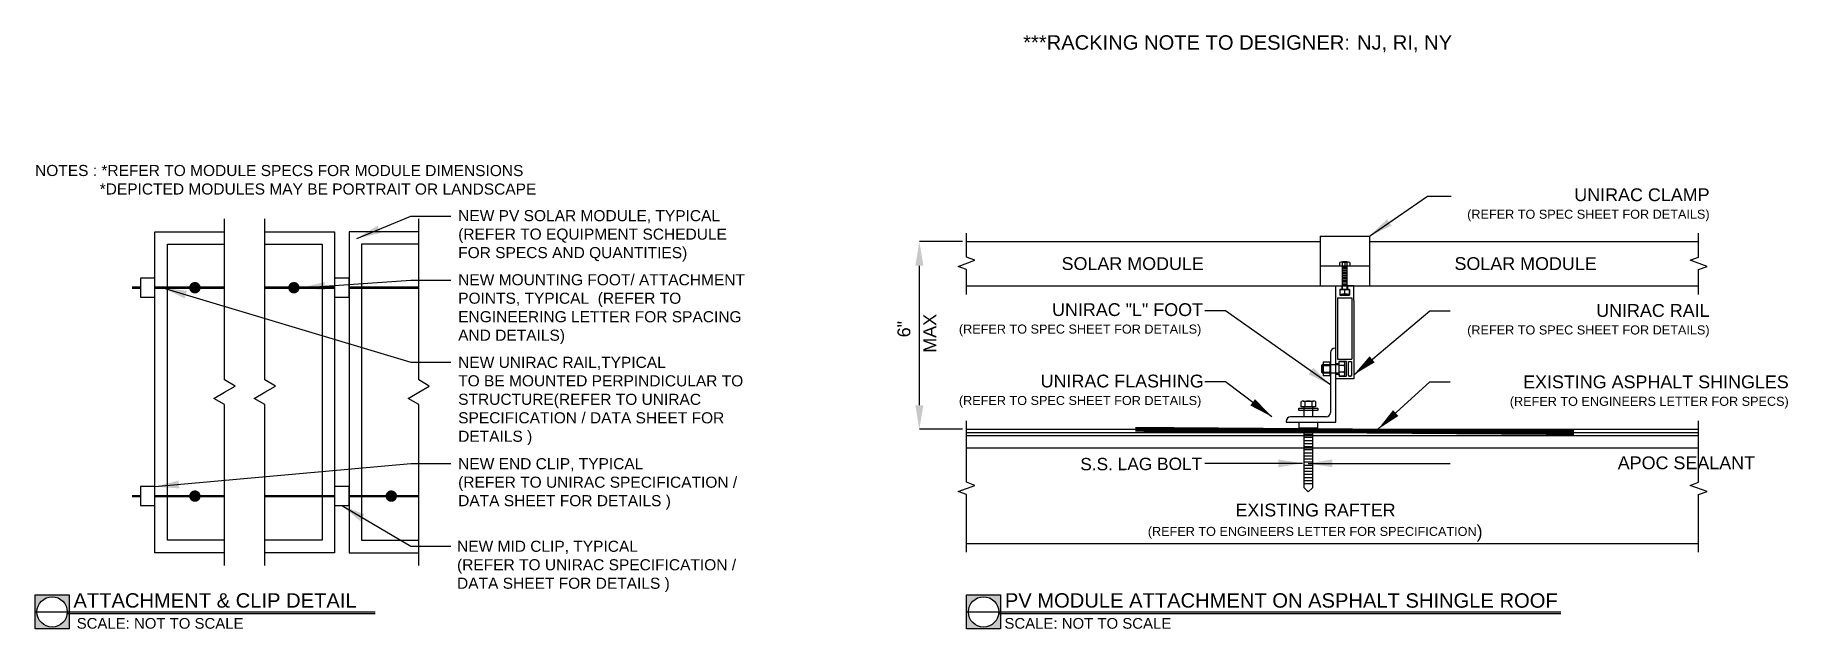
# Model space of a CAD drawing. Header units: feet. Extents: x 3971 to 4576, y 17056 to 17261.
import ezdxf

# ---------------------------------------------------------------- set-up
doc = ezdxf.new("R2010")
doc.units = ezdxf.units.FT
doc.header["$MEASUREMENT"] = 0
doc.linetypes.add('HIDDEN', pattern=[0.375, 0.25, -0.125])
doc.styles.add('PAPER SPACE TXT', font='technic_.ttf', dxfattribs={"height": 0.125})
doc.styles.add('TITLE BBLOCK TEXT', font='ARIALUNI.TTF')
doc.dimstyles.new('PAPER SPACE', dxfattribs={"dimscale": 0, "dimtxt": 0.125, "dimasz": 0.125, "dimexe": 0, "dimexo": 0.020508, "dimgap": 0.041992, "dimtad": 1, "dimdec": 4, "dimzin": 3, "dimdsep": 46, "dimlunit": 4, "dimtxsty": 'PAPER SPACE TXT', "dimcen": 0.125, "dimclrd": 1, "dimclre": 1, "dimclrt": 7, "dimadec": 0, "dimazin": 0, "dimtfac": 1, "dimtdec": 4, "dimtofl": 0, "dimtmove": 2, "dimatfit": 3, "dimfxl": 1, "dimfrac": 2, "dimtolj": 1, "dimtzin": 0, "dimarcsym": 1})

msp = doc.modelspace()

# ---------------------------------------------------------------- hatches: boundary and pattern name
h = msp.add_hatch(color=6)
h.dxf.hatch_style = 1
h.paths.add_polyline_path([(3982.32, 17067.78), (3970.53, 17067.78), (3970.53, 17055.99), (3982.32, 17055.99)])
h.paths.add_polyline_path([(3981.66, 17061.89, -1), (3971.19, 17061.89, -1)], flags=16)
h = msp.add_hatch(color=6)
h.dxf.hatch_style = 1
h.paths.add_polyline_path([(4303.78, 17067.78), (4291.99, 17067.78), (4291.99, 17055.99), (4303.78, 17055.99)])
h.paths.add_polyline_path([(4303.12, 17061.89, -1), (4292.65, 17061.89, -1)], flags=16)

# ---------------------------------------------------------------- linework, layer by layer
at = {"color": 1}
for p, q in [((4290.62, 17189.79), (4275.73, 17189.79)), ((4275.73, 17133.28), (4275.73, 17181.46)), ((4421.66, 17182.67), (4423.4, 17182.67)), ((4421.78, 17182.78), (4421.9, 17182.9)), ((4421.78, 17182.66), (4421.78, 17182.78)), ((4423.29, 17182.78), (4421.78, 17182.78)), ((4421.78, 17181.29), (4421.78, 17182.66)), ((4421.78, 17173.24), (4421.78, 17181.29)), ((4421.78, 17181.29), (4423.29, 17181.29)), ((4421.9, 17182.9), (4423.17, 17182.9)), ((4422.53, 17182.56), (4422.53, 17181.29)), ((4423.29, 17182.78), (4423.17, 17182.9)), ((4423.29, 17182.78), (4423.29, 17182.66)), ((4423.29, 17182.67), (4423.29, 17181.29)), ((4423.29, 17181.29), (4423.29, 17173.24)), ((4423.29, 17180.76), (4421.78, 17180.76)), ((4423.29, 17180.22), (4421.78, 17180.22)), ((4423.29, 17179.69), (4421.78, 17179.69)), ((4423.29, 17179.16), (4421.78, 17179.16)), ((4423.29, 17178.63), (4421.78, 17178.63)), ((4423.29, 17178.1), (4421.78, 17178.1)), ((4423.29, 17177.56), (4421.78, 17177.56)), ((4421.78, 17173.24), (4421.78, 17177.38)), ((4423.29, 17177.03), (4421.78, 17177.03)), ((4423.29, 17176.5), (4421.78, 17176.5)), ((4423.29, 17175.97), (4421.78, 17175.97)), ((4423.29, 17175.43), (4421.78, 17175.43)), ((4423.29, 17177.38), (4423.29, 17173.24)), ((4424.13, 17173.24), (4420.94, 17173.24)), ((4420.94, 17171.79), (4420.94, 17173.24)), ((4420.94, 17173.24), (4424.13, 17173.24)), ((4423.33, 17171.67), (4421.74, 17171.67)), ((4423.29, 17174.9), (4421.78, 17174.9)), ((4422.53, 17171.79), (4422.53, 17173.24)), ((4424.13, 17173.24), (4424.13, 17171.79)), ((4417.65, 17151.43), (4417.65, 17130.8)), ((4419.44, 17152.99), (4419.21, 17152.99)), ((4419.44, 17127.45), (4419.44, 17152.99)), ((4414.79, 17147.23), (4414.52, 17146.95)), ((4414.52, 17146.95), (4414.52, 17144.74)), ((4415.06, 17147.23), (4414.79, 17147.23)), ((4414.79, 17144.46), (4414.79, 17147.23)), ((4415.06, 17148.24), (4415.06, 17143.45)), ((4415.06, 17147.64), (4415.06, 17147.64)), ((4419.44, 17147.23), (4415.06, 17147.23)), ((4415.22, 17147.04), (4417.37, 17147.04)), ((4417.54, 17148.24), (4417.54, 17143.45)), ((4420.56, 17147.23), (4419.44, 17147.23)), ((4422.37, 17147.04), (4420.56, 17147.04)), ((4422.57, 17144.05), (4422.57, 17147.65)), ((4414.79, 17144.46), (4414.52, 17144.74)), ((4414.79, 17144.46), (4415.06, 17144.46)), ((4415.06, 17144.46), (4419.44, 17144.46)), ((4415.06, 17144.05), (4415.06, 17144.05)), ((4415.22, 17144.65), (4417.37, 17144.65)), ((4419.44, 17144.46), (4420.56, 17144.46)), ((4422.37, 17144.65), (4420.56, 17144.65)), ((4408.17, 17134.73), (4411.8, 17134.73)), ((4408.77, 17134.54), (4408.77, 17132.7)), ((4411.19, 17134.54), (4411.19, 17132.7)), ((4416.09, 17129.24), (4403.87, 17129.24)), ((4408.58, 17129.24), (4408.58, 17132.7)), ((4411.38, 17132.7), (4411.38, 17129.24)), ((4290.62, 17124.95), (4275.73, 17124.95)), ((4291.99, 17123.88), (4544.68, 17123.88)), ((4408.58, 17104.72), (4408.58, 17124.95)), ((4411.38, 17123.14), (4408.58, 17123.14)), ((4411.38, 17122.08), (4408.58, 17122.08)), ((4411.38, 17121.01), (4408.58, 17121.01)), ((4411.38, 17124.95), (4411.38, 17104.72)), ((4411.38, 17119.95), (4408.58, 17119.95)), ((4411.38, 17118.89), (4408.58, 17118.89)), ((4411.38, 17117.82), (4408.58, 17117.82)), ((4411.38, 17116.76), (4408.58, 17116.76)), ((4411.38, 17115.69), (4408.58, 17115.69)), ((4411.38, 17114.63), (4408.58, 17114.63)), ((4411.38, 17113.56), (4408.58, 17113.56)), ((4411.38, 17112.5), (4408.58, 17112.5)), ((4411.38, 17111.44), (4408.58, 17111.44)), ((4411.38, 17110.37), (4408.58, 17110.37)), ((4411.38, 17109.31), (4408.58, 17109.31)), ((4411.38, 17108.24), (4408.58, 17108.24)), ((4411.38, 17107.18), (4408.58, 17107.18)), ((4411.38, 17106.11), (4408.58, 17106.11)), ((4408.58, 17104.72), (4409.98, 17103.32)), ((4411.38, 17104.72), (4409.98, 17103.32)), ((4291.99, 17085.49), (4544.68, 17085.49))]:
    msp.add_line(p, q, dxfattribs=at)
at = {"color": 6}
for p, q in [((4291.99, 17189.79), (4414.02, 17189.79)), ((4431.05, 17189.79), (4544.68, 17189.79)), ((4291.99, 17174.47), (4544.68, 17174.47)), ((4291.99, 17124.95), (4544.68, 17124.95)), ((4291.99, 17122.82), (4544.68, 17122.82)), ((4291.99, 17118.56), (4544.68, 17118.56)), ((3970.53, 17061.89), (4087.97, 17061.89)), ((4291.99, 17061.89), (4497.18, 17061.89))]:
    msp.add_line(p, q, dxfattribs=at)
for p, q in [((4414.02, 17191.7), (4414.02, 17174.47)), ((4414.02, 17191.7), (4431.05, 17191.7)), ((4431.05, 17191.7), (4431.05, 17174.47)), ((4431.05, 17181.29), (4414.02, 17181.29)), ((4420.07, 17170.42), (4425.01, 17170.42)), ((4420.07, 17170.42), (4420.07, 17149.21)), ((4421.52, 17173.24), (4420.84, 17173.24)), ((4420.84, 17173.24), (4420.84, 17171.32)), ((4420.84, 17171.32), (4424.23, 17171.32)), ((4421.52, 17174.48), (4421.52, 17173.24)), ((4423.54, 17174.48), (4423.54, 17173.24)), ((4423.54, 17173.24), (4424.23, 17173.24)), ((4424.23, 17173.24), (4424.23, 17171.32)), ((4425.01, 17170.42), (4425.01, 17149.21)), ((4420.56, 17147.52), (4419.44, 17147.52)), ((4420.07, 17149.21), (4425.01, 17149.21)), ((4422.53, 17148.4), (4420.56, 17148.4)), ((4420.56, 17148.4), (4420.56, 17147.52)), ((4423.17, 17148.4), (4422.53, 17148.4)), ((4423.17, 17143.29), (4423.17, 17148.4)), ((4423.89, 17148.4), (4424.85, 17148.4)), ((4423.89, 17143.54), (4423.89, 17148.4)), ((4424.85, 17148.4), (4424.85, 17143.54)), ((4419.44, 17144), (4420.59, 17144)), ((4420.59, 17144), (4420.59, 17143.29)), ((4420.59, 17143.29), (4423.17, 17143.29)), ((4424.59, 17143.28), (4424.15, 17143.28)), ((4402.31, 17127.67), (4402.31, 17127.45)), ((4402.31, 17127.45), (4419.44, 17127.45))]:
    msp.add_line(p, q)
at = {"color": 1, "linetype": 'Continuous'}
for p, q in [((4011.9, 17177.14), (4006.89, 17177.13)), ((4006.89, 17177.13), (4006.89, 17170.59)), ((4011.9, 17170.59), (4011.9, 17177.14)), ((4073.88, 17177.14), (4073.88, 17170.59)), ((4078.89, 17177.14), (4073.88, 17177.14)), ((4078.89, 17170.59), (4078.89, 17177.14)), ((4006.89, 17170.59), (4011.9, 17170.59)), ((4073.88, 17170.59), (4078.89, 17170.59)), ((4006.89, 17105.15), (4006.89, 17098.6)), ((4011.9, 17105.15), (4006.89, 17105.15)), ((4011.9, 17098.6), (4011.9, 17105.15)), ((4073.88, 17105.15), (4073.88, 17098.6)), ((4078.89, 17105.15), (4073.88, 17105.15)), ((4078.89, 17098.61), (4078.89, 17105.15)), ((4006.89, 17098.6), (4011.9, 17098.6)), ((4073.88, 17098.6), (4078.89, 17098.61))]:
    msp.add_line(p, q, dxfattribs=at)
at = {"color": 251, "linetype": 'Continuous'}
for p, q in [((3981.66, 17061.29), (4087.97, 17061.29)), ((4303.12, 17061.29), (4497.18, 17061.29))]:
    msp.add_line(p, q, dxfattribs=at)
at = {"color": 3, "flags": 128}
for points in [[(4035.95, 17077.86), (4035.95, 17133.52), (4032.28, 17135.64), (4035.95, 17137.76), (4039.62, 17139.88), (4035.95, 17142), (4035.95, 17197.66)], [(4049.84, 17077.86), (4049.84, 17133.52), (4046.17, 17135.64), (4049.84, 17137.76), (4053.51, 17139.88), (4049.84, 17142), (4049.84, 17197.66)], [(4102.94, 17077.86), (4102.94, 17133.52), (4099.27, 17135.64), (4102.94, 17137.76), (4106.61, 17139.88), (4102.94, 17142), (4102.94, 17197.66)]]:
    msp.add_lwpolyline(points, dxfattribs=at)
at = {"color": 7, "linetype": 'Continuous', "flags": 128}
for points in [[(4035.95, 17082.33), (4011.9, 17082.33), (4011.9, 17193.19), (4035.95, 17193.19)], [(4049.84, 17193.19), (4073.88, 17193.19), (4073.88, 17082.33), (4049.84, 17082.33)], [(4102.94, 17193.19), (4078.89, 17193.19), (4078.89, 17082.33), (4102.94, 17082.33)], [(4291.99, 17171.53), (4291.99, 17180.16), (4289.07, 17181.22), (4294.91, 17183.35), (4291.99, 17184.41), (4291.99, 17192.73)], [(4544.68, 17171.53), (4544.68, 17180.16), (4547.61, 17181.22), (4541.76, 17183.35), (4544.68, 17184.41), (4544.68, 17192.73)], [(4291.99, 17082.55), (4291.99, 17102.39), (4289.07, 17103.46), (4294.91, 17105.58), (4291.99, 17106.65), (4291.99, 17127.89)], [(4544.68, 17082.55), (4544.68, 17102.39), (4547.61, 17103.46), (4541.76, 17105.58), (4544.68, 17106.65), (4544.68, 17127.89)]]:
    msp.add_lwpolyline(points, dxfattribs=at)
at = {"color": 8, "linetype": 'Continuous', "flags": 128}
for points in [[(4035.95, 17086.62), (4016.19, 17086.62), (4016.19, 17188.89), (4035.95, 17188.89)], [(4049.84, 17188.89), (4069.59, 17188.89), (4069.59, 17086.62), (4049.84, 17086.62)], [(4102.94, 17188.89), (4083.19, 17188.89), (4083.19, 17086.62), (4102.94, 17086.62)]]:
    msp.add_lwpolyline(points, dxfattribs=at)
at = {"color": 1}
for points in [[(4424.26, 17182.56), (4424.26, 17181.29), (4420.8, 17181.29), (4420.8, 17182.56)], [(4415.06, 17148.24), (4417.54, 17148.24)], [(4422.37, 17148.24), (4420.56, 17148.24), (4420.56, 17143.45), (4422.37, 17143.45)], [(4417.54, 17143.45), (4415.06, 17143.45)], [(4412.4, 17134.54), (4412.4, 17132.7), (4407.56, 17132.7), (4407.56, 17134.54)]]:
    msp.add_lwpolyline(points, dxfattribs=at)
at = {"const_width": 1.97, "flags": 128}
for points in [[(4024.72, 17173.86, 1), (4026.69, 17173.86, 1)], [(4058.89, 17173.86, 1), (4060.86, 17173.86, 1)], [(4024.72, 17101.88, 1), (4026.69, 17101.88, 1)], [(4092.5, 17101.88, 1), (4094.47, 17101.88, 1)]]:
    msp.add_lwpolyline(points, format="xyb", close=True, dxfattribs=at)
at = {"color": 7, "linetype": 'HIDDEN', "ltscale": 20, "const_width": 0.861, "flags": 128}
for points in [[(4006.89, 17173.86), (4003.95, 17173.86)], [(4035.95, 17173.86), (4011.9, 17173.86)], [(4073.88, 17173.86), (4049.84, 17173.86)], [(4102.94, 17173.86), (4078.89, 17173.86)], [(4006.89, 17101.88), (4003.95, 17101.88)], [(4035.95, 17101.88), (4011.9, 17101.88)], [(4073.88, 17101.88), (4049.84, 17101.88)], [(4102.94, 17101.88), (4078.89, 17101.88)]]:
    msp.add_lwpolyline(points, dxfattribs=at)
for points in [[(4419.44, 17169.46), (4419.44, 17174.47), (4421.52, 17174.47)], [(4419.44, 17147.52), (4419.44, 17169.46)], [(4425.63, 17169.46), (4425.63, 17142.35), (4419.44, 17142.35), (4419.44, 17144)], [(4425.63, 17169.46), (4425.63, 17174.47), (4423.54, 17174.47)]]:
    msp.add_lwpolyline(points)
at = {"color": 3}
for points in [[(4406.71, 17132.23), (4413.26, 17132.23), (4413.26, 17131.49), (4406.71, 17131.49)], [(4406.77, 17127.45), (4413.2, 17127.45), (4413.2, 17125.36), (4406.77, 17125.36)]]:
    msp.add_lwpolyline(points, close=True, dxfattribs=at)
at = {"const_width": 1.69, "flags": 128}
msp.add_lwpolyline([(4501.67, 17123.82), (4350.27, 17124.95)], dxfattribs=at)
at = {"color": 6}
for points in [[(3970.53, 17067.78), (3982.32, 17067.78), (3982.32, 17055.99), (3970.53, 17055.99)], [(4291.99, 17067.78), (4303.78, 17067.78), (4303.78, 17055.99), (4291.99, 17055.99)]]:
    msp.add_lwpolyline(points, close=True, dxfattribs=at)
for centre in [(3976.43, 17061.89), (4297.88, 17061.89)]:
    msp.add_circle(centre, 5.23, dxfattribs=at)
at = {"color": 1}
for centre, radius, start, end in [((4421.67, 17179.07), 3.6, 76.1061, 103.89393), ((4423.4, 17179.07), 3.6, 76.10607, 103.8939), ((4421.74, 17174.37), 2.71, 252.8487, 287.1513), ((4423.33, 17174.37), 2.71, 252.8487, 287.1513), ((4419.21, 17151.43), 1.56, 90, 180), ((4416.22, 17147.64), 1.16, 149.0201, 210.9799), ((4419.46, 17145.85), 4.4, 164.2217, 195.7782), ((4416.37, 17147.64), 1.16, 329.0201, 30.97992), ((4413.13, 17145.85), 4.4, 344.2218, 15.77825), ((4421.55, 17147.64), 1.02, 324.1655, 35.8345), ((4418.77, 17145.85), 3.8, 341.6338, 18.3662), ((4416.22, 17144.05), 1.16, 149.0201, 210.9799), ((4416.37, 17144.05), 1.16, 329.0201, 30.97991), ((4421.55, 17144.05), 1.02, 324.16539, 35.8346), ((4408.17, 17133.7), 1.03, 54.1654, 125.8346), ((4409.98, 17130.89), 3.84, 71.6338, 108.3662), ((4411.8, 17133.7), 1.03, 54.1655, 125.8345), ((4403.87, 17127.67), 1.56, 90, 180), ((4416.09, 17130.8), 1.56, 270, 0)]:
    msp.add_arc(centre, radius, start, end, dxfattribs=at)
for centre, start, end in [((4424.15, 17143.54), 180, 270), ((4424.59, 17143.54), 270, 0)]:
    msp.add_arc(centre, 0.258, start, end)
for points in [[(4274.34, 17181.46), (4277.12, 17181.46), (4275.73, 17189.79)], [(4274.34, 17133.28), (4277.12, 17133.28), (4275.73, 17124.95)]]:
    msp.add_solid(points, dxfattribs=at)

# ---------------------------------------------------------------- texts
at = {"color": 2, "char_height": 4.9766, "attachment_point": 1, "rotation": 359.98856, "style": 'TITLE BBLOCK TEXT'}
for s, insert, width in [('***RACKING NOTE TO DESIGNER:', (4311.56, 17261.07), 113.9229), ('\\pt29.859;NJ, RI, NY', (4426.78, 17261.07), 198.2811)]:
    msp.add_mtext(s, dxfattribs=dict(at, insert=insert, width=width))
at = {"color": 7, "style": 'TITLE BBLOCK TEXT'}
for s, insert, char_height, width, attachment_point, rotation in [('\\pi-19.149,l19.149;NOTES : *REFER TO MODULE SPECS FOR MODULE DIMENSIONS\\P\\pi0,l0;               *DEPICTED MODULES MAY BE PORTRAIT OR LANDSCAPE\\P\\P\\pi-19.149,l19.149;               ', (3970.54, 17216.27), 3.8299, 248.3125, 1, 359.98856), ('\\A1;\\pt646.82;UNIRAC CLAMP\\P{\\H0.7063x;(REFER TO SPEC SHEET FOR DETAILS)}', (4548.46, 17208.19), 4.4236, 87.9999, 3, 0.01144), ('NEW PV SOLAR MODULE, TYPICAL\\P(REFER TO EQUIPMENT SCHEDULE FOR SPECS AND QUANTITIES)', (4116.57, 17200.68), 3.8299, 102.2973, 1, 359.98856), ('\\A1;\\pt646.82;SOLAR MODULE', (4324.82, 17184.41), 4.4236, 111.7592, 1, 359.98856), ('\\A1;\\pt646.82;SOLAR MODULE', (4460.42, 17184.41), 4.4236, 111.7592, 1, 359.98856), ('NEW MOUNTING FOOT/ ATTACHMENT POINTS, TYPICAL  (REFER TO ENGINEERING LETTER FOR SPACING AND DETAILS)', (4116.57, 17178.54), 3.8299, 102.2973, 1, 359.98856), ('\\A1;MAX', (4277.12, 17151.41), 4.424, 72.7668, 1, 89.98856), ('\\A1;\\pi34.927,t681.75;UNIRAC "L" FOOT \\P\\pi2.7863,t649.61;{\\H0.7063x;(REFER TO SPEC SHEET FOR DETAILS)}', (4286.6, 17168.52), 4.4236, 86.4141, 1, 359.98856), ('\\A1;\\pt646.82;UNIRAC RAIL\\P{\\H0.7063x;(REFER TO SPEC SHEET FOR DETAILS)}', (4548.46, 17168.22), 4.4236, 87.9999, 3, 0.01144), ('\\A1;6"', (4268.18, 17156.74), 4.424, 72.7668, 1, 89.98856), ('NEW UNIRAC RAIL,TYPICAL\\PTO BE MOUNTED PERPINDICULAR TO STRUCTURE(REFER TO UNIRAC SPECIFICATION / DATA SHEET FOR DETAILS )', (4116.57, 17150.01), 3.8299, 102.2973, 1, 359.98856), ('\\A1;\\pi30.986,t677.81;UNIRAC FLASHING\\P\\pi2.7863,t649.61;{\\H0.7063x;(REFER TO SPEC SHEET FOR DETAILS)}', (4286.6, 17143.85), 4.4236, 86.4141, 1, 359.98856), ('\\A1;\\pt646.82;EXISTING ASPHALT SHINGLES\\P{\\H0.7063x;(REFER TO ENGINEERS LETTER FOR SPECS)}', (4575.78, 17143.56), 4.4236, 115.4857, 3, 0.01144), ('NEW END CLIP, TYPICAL\\P(REFER TO UNIRAC SPECIFICATION / DATA SHEET FOR DETAILS )', (4116.56, 17115), 3.8299, 102.2973, 1, 359.98856), ('\\A1;\\pi2.4272;{\\H0.7063x;S.S. LAG BOLT}', (4328.83, 17115.05), 6.043, 44.1134, 1, 0.19596), ('\\A1;\\pt646.82;APOC SEALANT ', (4564.15, 17115.6), 4.4236, 104.2547, 3, 0.01144), ('\\A1;\\pi37.708,t684.53;EXISTING RAFTER\\P\\pi7.4608,t654.28;{\\H0.7063x;(REFER TO ENGINEERS LETTER FOR SPECIFICATION})', (4347.12, 17099.29), 4.4236, 130.138, 1, 359.98856), ('NEW MID CLIP, TYPICAL\\P(REFER TO UNIRAC SPECIFICATION / DATA SHEET FOR DETAILS )', (4116.18, 17086.48), 3.8299, 102.2973, 1, 359.98856), ('ATTACHMENT & CLIP DETAIL', (3983.79, 17068.35), 4.9766, 191.6609, 1, 359.98856), ('PV MODULE ATTACHMENT ON ASPHALT SHINGLE ROOF ', (4305.24, 17068.35), 4.9766, 198.2811, 1, 359.98856), ('SCALE: NOT TO SCALE', (3984.9, 17059.78), 3.6907, 80.1638, 1, 359.98856), ('SCALE: NOT TO SCALE', (4305.1, 17059.78), 3.6907, 80.1638, 1, 359.98856)]:
    msp.add_mtext(s, dxfattribs=dict(at, insert=insert, char_height=char_height, width=width, attachment_point=attachment_point, rotation=rotation))

# ---------------------------------------------------------------- leaders
for points in [[(4431.05, 17191.7), (4451.09, 17205.45), (4459.33, 17205.45)], [(4081.58, 17190.87), (4100.22, 17198.54), (4113.98, 17198.54)], [(4062.26, 17173.83), (4100.22, 17176.52), (4113.98, 17176.52)], [(4014.58, 17173.86), (4100.22, 17148.14), (4113.98, 17148.14)], [(4417.65, 17140.28), (4381.34, 17165.93), (4374.28, 17165.93)], [(4425.63, 17143.76), (4451.89, 17165.93), (4458.95, 17165.93)], [(4397.44, 17129.3), (4381.34, 17141.31), (4374.28, 17141.31)], [(4433.99, 17124.95), (4451.89, 17141.31), (4458.95, 17141.31)], [(4011.9, 17105.15), (4100.22, 17113.19), (4113.98, 17113.19)], [(4407.95, 17113.2), (4386.58, 17113.2), (4374.28, 17113.2)], [(4409.98, 17113.2), (4450.7, 17113.2), (4458.95, 17113.2)], [(4076.39, 17098.61), (4100.22, 17084.58), (4113.98, 17084.58)]]:
    msp.add_leader(points, dimstyle='PAPER SPACE', override={"dimscale": 66.653699, "dimtad": 0})

doc.saveas('drawing.dxf')
